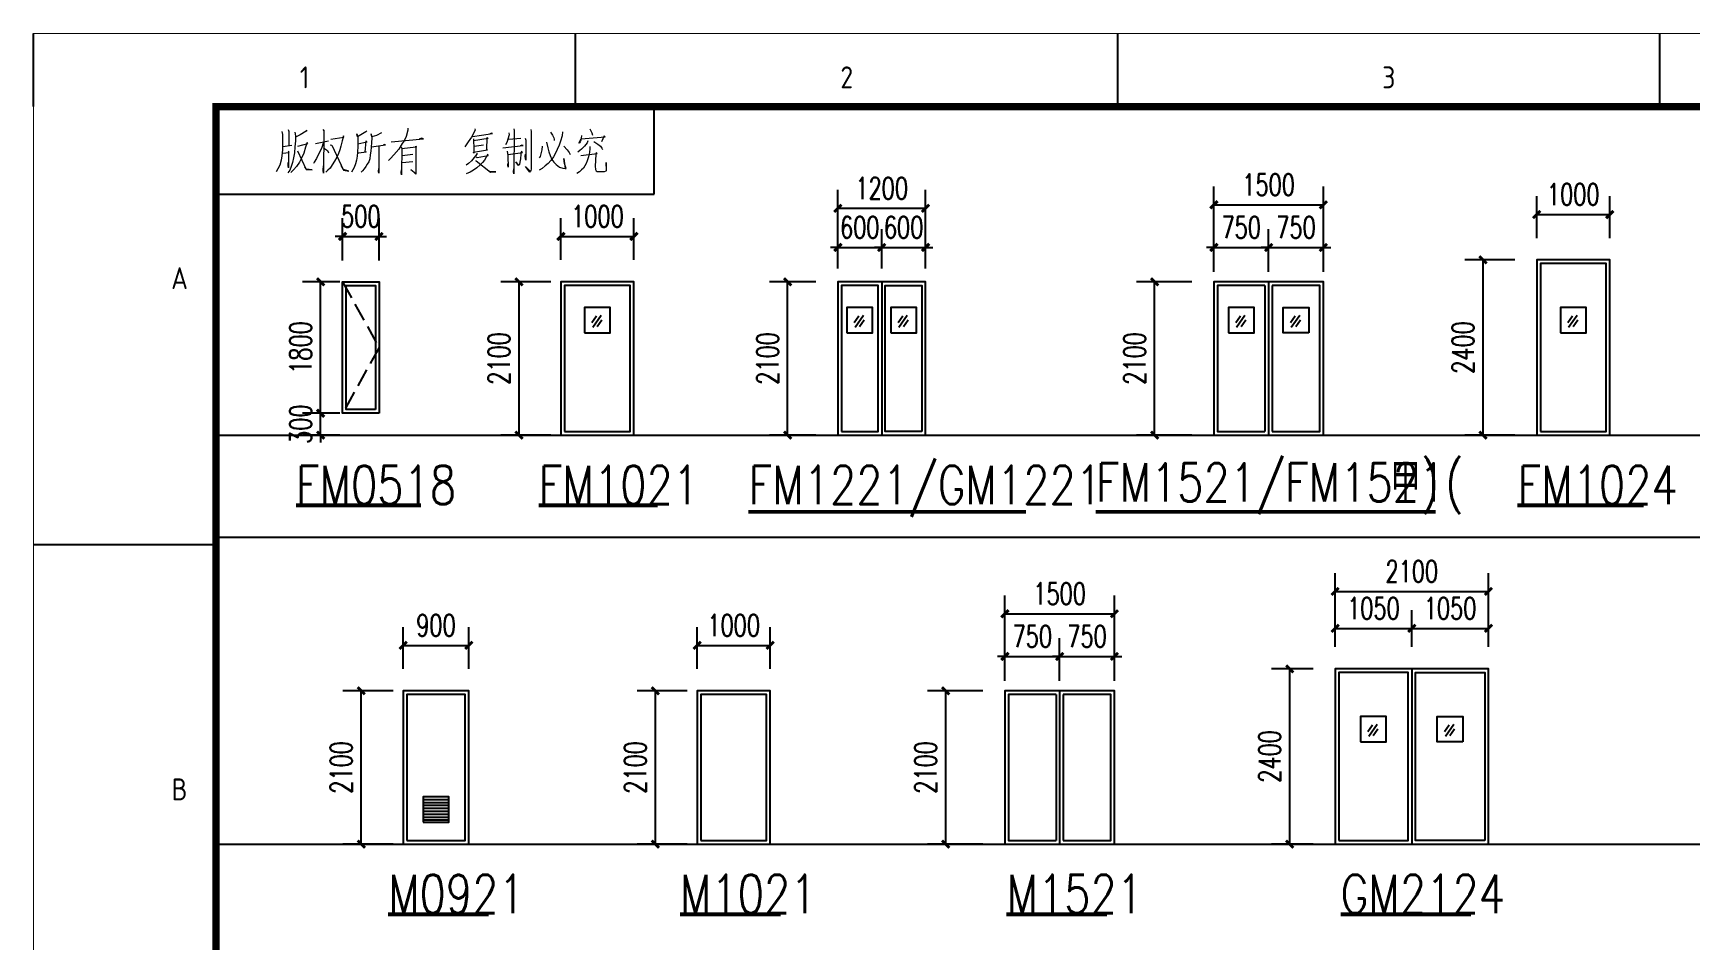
# Model space of a CAD drawing. Extents: x -93062 to 326984, y -142534 to 91021.
# Drawn here: x 64812 to 87516, y -25264 to -12834 of the extents above; entities that cross this region are included whole.
import ezdxf
from ezdxf.enums import TextEntityAlignment as Align

# ---------------------------------------------------------------- set-up
doc = ezdxf.new("R2010")
doc.units = 0
doc.header["$LTSCALE"] = 1000
doc.header["$MEASUREMENT"] = 0
doc.linetypes.add('DASH', pattern=[0.35, 0.25, -0.1])
doc.layers.get('0').update_dxf_attribs({"color": 8})
doc.layers.get('Defpoints').update_dxf_attribs({"color": 8})
for name, color, linetype in [('DIM_SYMB', 8, 'Continuous'), ('PUB_DIM', 8, 'Continuous'), ('PUB_TEXT', 8, 'Continuous'), ('WALL', 8, 'Continuous'), ('WINDOW', 8, 'Continuous')]:
    doc.layers.add(name, color=color, linetype=linetype)
doc.styles.add('_TCH_DIM_T3', font='SIMPLEX', dxfattribs={"width": 0.705882, "bigfont": 'GBCBIG'})
doc.styles.add('HZTXT', font='geditxt.shx', dxfattribs={"width": 0.8, "bigfont": 'hztxt1.shx'})
doc.styles.get("Standard").update_dxf_attribs({"font": 'gbenor.shx', "bigfont": 'gbcbig.shx'})
doc.styles.add('TK', font='GEDITXT.SHX', dxfattribs={"width": 0.85, "height": 3.5, "bigfont": 'DXT.SHX'})
doc.dimstyles.new('_TCH_ARCH&&100', dxfattribs={"dimtxt": 297.5, "dimasz": 100, "dimexe": 250, "dimexo": 300, "dimgap": 126.25, "dimtad": 1, "dimdec": 0, "dimzin": 0, "dimdsep": 46, "dimtxsty": '_TCH_DIM_T3', "dimblk": 'ARCHTICK', "dimcen": 0.09, "dimazin": 2, "dimtfac": 1, "dimtdec": 0, "dimtix": 1, "dimtmove": 2, "dimatfit": 3, "dimfxl": 1, "dimtolj": 1, "dimtzin": 0, "dimarcsym": 0})

# ---------------------------------------------------------------- blocks, each defined once
blk = doc.blocks.new('fsafsa')
at = {"layer": 'WINDOW'}
for p, q in [((700, 2050), (700, 50)), ((750, 2100), (750, 0)), ((800, 2050), (800, 50))]:
    blk.add_line(p, q, dxfattribs=at)
for points in [[(0, 0), (1500, 0), (1500, 2100), (0, 2100)], [(200, 1400), (550, 1400), (550, 1750), (200, 1750)], [(1300, 1400), (950, 1400), (950, 1750), (1300, 1750)]]:
    blk.add_lwpolyline(points, close=True, dxfattribs=at)
for points in [[(700, 2050), (50, 2050), (50, 50), (700, 50)], [(800, 50), (1450, 50), (1450, 2050), (800, 2050)]]:
    blk.add_lwpolyline(points, dxfattribs=at)
blk = doc.blocks.new('afesafs')
at = {"layer": 'WINDOW'}
for points in [[(0, 0), (500, 0), (500, 1800), (0, 1800)], [(50, 50), (450, 50), (450, 1750), (50, 1750)]]:
    blk.add_lwpolyline(points, close=True, dxfattribs=at)
at = {"layer": 'WINDOW', "color": 251, "linetype": 'DASH'}
blk.add_lwpolyline([(500, 1800), (0, 900), (500, 0)], dxfattribs=at)
blk = doc.blocks.new('safsaf')
at = {"layer": 'WINDOW'}
for points in [[(0, 0), (1000, 0), (1000, 2100), (0, 2100)], [(50, 50), (950, 50), (950, 2050), (50, 2050)], [(325, 1400), (675, 1400), (675, 1750), (325, 1750)]]:
    blk.add_lwpolyline(points, close=True, dxfattribs=at)
blk = doc.blocks.new('fsafdsa')
at = {"layer": 'WINDOW'}
blk.add_line((600, 2100), (600, 0), dxfattribs=at)
for points in [[(0, 0), (1200, 0), (1200, 2100), (0, 2100)], [(50, 50), (550, 50), (550, 2050), (50, 2050)], [(1150, 50), (650, 50), (650, 2050), (1150, 2050)], [(125, 1400), (475, 1400), (475, 1750), (125, 1750)], [(725, 1400), (1075, 1400), (1075, 1750), (725, 1750)]]:
    blk.add_lwpolyline(points, close=True, dxfattribs=at)
blk = doc.blocks.new('A$C1F600CE5')
at = {"layer": 'WINDOW', "color": 251}
for p, q in [((0, 83), (85, 205)), ((15, 0), (169, 219)), ((99, 14), (184, 136))]:
    blk.add_line(p, q, dxfattribs=at)
blk = doc.blocks.new('GEDI_WK_A2')
at = {"color": 3}
for p, q in [((0, 410), (0, 420)), ((74.25, 410), (74.25, 420)), ((148.5, 410), (148.5, 420)), ((222.75, 410), (222.75, 420)), ((85, 398), (85, 410)), ((25, 398), (85, 398)), ((25, 350), (0, 350))]:
    blk.add_line(p, q, dxfattribs=at)
for points, const_width in [([(0, 0), (594, 0), (594, 420), (0, 420)], 0.1), ([(25, 10), (584, 10), (584, 410), (25, 410)], 1)]:
    blk.add_lwpolyline(points, close=True, dxfattribs=dict(at, const_width=const_width))
for s, p in [('1', (37.12, 414)), ('2', (111.38, 414)), ('3', (185.62, 414))]:
    blk.add_text(s, height=3, dxfattribs=at).set_placement(p, align=Align.MIDDLE)
for s, p in [('A', (20, 385)), ('B', (20, 315))]:
    blk.add_text(s, height=3, dxfattribs=at).set_placement(p, align=Align.CENTER)
blk = doc.blocks.new('GEDI_Copyright_2012')
at = {"color": 7, "lineweight": 0}
for points in [[(8.99, -3.43), (9.11, -3.83), (9.11, -5.03), (9.11, -5.93), (9.03, -6.73), (8.9, -7.33), (8.73, -8.03), (8.48, -8.53), (8.22, -8.93)], [(10.81, -3.53), (10.9, -4.03), (10.9, -4.68), (10.81, -5.53), (10.73, -6.33), (10.6, -7.03), (10.47, -7.68), (10.3, -8.23), (10.09, -8.72), (9.84, -9.08)], [(9.88, -3.13), (9.96, -3.43), (9.96, -5.33)], [(12.43, -3.23), (12.34, -3.38), (11.53, -3.88), (10.98, -4.13)], [(14.64, -3.13), (14.81, -3.38), (14.76, -3.33), (14.72, -9.13), (14.68, -8.72), (14.72, -8.13)], [(15.7, -4.48), (17.52, -4.18), (17.44, -4.03), (17.27, -4.68), (17.1, -5.43), (16.93, -5.93), (16.76, -6.43), (16.55, -6.93), (16.21, -7.48), (15.91, -7.98), (15.61, -8.43), (15.32, -8.72), (15.02, -8.98)], [(20.67, -3.38), (20.5, -3.48), (19.35, -4.13), (19.27, -3.73), (19.4, -4.13), (19.4, -5.43), (19.35, -6.23), (19.31, -6.78), (19.22, -7.33), (19.1, -7.83), (18.93, -8.33), (18.72, -8.68), (18.54, -8.98)], [(22.67, -3.58), (21.99, -3.98), (21.35, -4.13), (21.26, -3.73), (21.35, -4.33), (21.31, -4.93), (21.26, -5.58), (21.22, -6.13), (21.13, -6.63), (21.05, -7.18), (20.92, -7.58), (20.71, -7.88), (20.5, -8.23), (20.28, -8.53), (20.07, -8.78), (19.86, -8.98)], [(26.28, -2.98), (26.28, -3.23), (26.02, -4.08), (25.76, -4.68), (25.51, -5.08), (25.04, -5.83), (24.36, -6.63), (23.9, -7.13), (23.6, -7.38)], [(23.98, -4.83), (28.4, -4.43), (28.14, -4.33)], [(28.14, -4.33), (27.8, -4.48)], [(35.45, -3.03), (35.49, -3.23), (34.98, -4.18), (34.52, -4.83), (34.26, -5.23), (34.05, -5.53)], [(35.11, -4.08), (36.34, -3.93), (37.87, -3.68), (37.75, -3.63), (37.49, -3.73)], [(35.24, -4.43), (35.28, -4.73), (35.32, -5.58), (35.32, -6.38), (35.28, -6.23), (37.19, -5.93), (37.07, -5.93), (37.15, -4.23), (37.28, -4.38), (35.28, -4.68)], [(40.12, -3.58), (40.16, -3.88), (39.83, -4.93), (39.66, -5.23)], [(40.12, -4.48), (41.74, -4.33)], [(40.8, -3.03), (40.84, -3.28), (40.8, -9.23), (40.72, -8.88), (40.8, -8.53)], [(42.33, -4.33), (42.42, -4.58), (42.42, -7.33), (42.33, -6.83), (42.37, -6.53)], [(43.1, -3.13), (43.18, -3.43), (43.14, -8.23), (43.14, -8.53), (43.1, -8.78), (43.05, -8.88), (42.97, -8.98), (42.37, -8.23), (43.05, -8.88)], [(47.43, -3.48), (47.39, -4.03), (47.17, -4.73), (47, -5.28), (46.71, -5.88), (46.45, -6.48), (46.2, -6.88), (45.86, -7.38), (45.47, -7.78), (45.09, -8.13), (44.67, -8.48), (44.24, -8.72)], [(45.82, -3.53), (46.07, -3.93), (46.24, -4.28), (46.32, -4.48), (46.32, -4.63)], [(50.06, -3.98), (50.02, -4.33), (49.94, -4.58), (49.85, -4.83), (49.77, -4.98), (49.68, -5.03), (50.02, -4.43), (53.29, -4.13), (53.16, -4.03), (52.78, -4.83)], [(51.21, -3.03), (51.47, -3.58), (51.55, -3.93)], [(9.11, -6.38), (10.01, -6.28), (9.92, -6.13), (9.92, -8.38), (9.88, -8.08), (9.88, -7.68)], [(9.16, -5.48), (10.39, -5.28)], [(11.2, -5.43), (12.56, -5.08), (12.47, -4.93), (12.26, -5.58), (12, -6.38), (11.75, -6.98), (11.45, -7.63), (11.03, -8.23), (10.6, -8.68), (10.26, -9.03)], [(11.15, -6.08), (12.34, -8.63), (13.15, -8.68), (12.38, -8.58), (12.17, -8.28)], [(14.72, -4.88), (14.42, -5.73), (14.08, -6.43), (13.74, -7.13), (13.45, -7.63), (13.36, -7.78)], [(13.62, -5.08), (15.4, -4.68)], [(14.72, -5.63), (15.27, -6.03), (15.4, -6.33)], [(15.61, -5.23), (15.87, -5.28), (17.44, -8.72), (18.2, -8.83), (17.44, -8.63), (17.14, -8.08)], [(19.48, -6.38), (19.56, -6.33), (20.54, -6.18), (20.41, -6.23), (20.54, -4.68), (20.63, -4.88), (19.44, -5.13)], [(21.31, -5.53), (23.22, -5.23), (23.09, -5.18), (22.88, -5.28)], [(22.28, -5.43), (22.28, -9.13), (22.24, -8.88), (22.28, -8.48)], [(25.34, -5.53), (25.43, -5.73), (25.38, -9.03), (25.38, -9.33), (25.34, -9.03), (25.38, -8.68)], [(25.43, -5.73), (27.38, -5.53), (27.38, -5.43), (27.47, -5.53), (27.38, -5.58), (27.38, -9.08), (27.34, -9.28), (26.66, -8.63), (27.34, -9.18)], [(26.96, -6.58), (25.47, -6.73)], [(35.71, -6.38), (35.71, -6.53), (34.98, -7.43), (34.56, -7.78), (34.26, -8.03)], [(35.62, -6.88), (35.75, -6.98), (37.28, -6.68), (37.23, -6.53), (36.77, -7.33), (36.47, -7.68), (36.17, -7.98), (35.71, -8.38), (35.28, -8.72), (34.81, -8.98), (34.26, -9.23)], [(36.64, -5.28), (35.36, -5.48)], [(39.27, -5.63), (42.08, -5.33), (42.03, -5.33), (41.87, -5.28), (41.65, -5.38)], [(39.87, -6.13), (39.95, -6.68), (39.95, -6.78), (40, -8.28), (39.95, -7.98), (40, -7.73)], [(40, -6.58), (41.95, -6.28), (41.82, -6.13), (41.74, -6.53), (41.69, -7.18), (41.61, -7.63), (41.57, -7.93), (41.44, -8.08), (41.06, -7.58), (41.48, -8.03)], [(44.67, -5.43), (44.63, -5.93), (44.5, -6.48), (44.37, -6.83), (44.24, -7.03)], [(45.26, -4.88), (45.43, -5.63), (45.56, -6.18), (45.77, -6.68), (45.99, -7.23), (46.24, -7.63), (46.58, -7.93), (47.05, -8.28), (47.51, -8.43), (47.81, -8.48), (47.94, -8.48), (47.73, -7.78), (47.64, -7.13), (47.81, -8.48)], [(47.64, -5.43), (48.07, -5.93), (48.36, -6.28), (48.49, -6.58)], [(51.21, -5.48), (51.21, -5.83), (51.08, -6.58), (50.95, -7.03), (50.83, -7.43), (50.7, -7.78), (50.53, -8.13), (50.32, -8.43), (50.06, -8.68), (49.77, -8.93), (49.43, -9.18)], [(50.91, -4.68), (50.83, -4.98), (50.44, -5.43), (50.06, -5.83), (49.81, -6.03), (49.55, -6.23)], [(49.98, -6.68), (52.19, -6.43), (52.06, -6.28), (52.02, -6.58), (51.93, -8.18), (51.97, -8.63), (52.06, -8.78), (52.19, -8.88), (52.4, -8.88), (52.61, -8.88), (53.21, -8.88), (53.42, -8.78), (53.46, -8.72), (53.42, -7.68), (53.42, -8.78)], [(51.76, -4.78), (52.27, -5.13), (52.65, -5.43), (52.83, -5.68), (52.91, -5.88)], [(25.47, -7.68), (26.96, -7.53)], [(35.54, -7.38), (35.62, -7.43), (37.57, -8.98), (38.3, -8.93), (37.57, -8.93), (37.32, -8.78)]]:
    blk.add_lwpolyline(points, dxfattribs=at)
blk = doc.blocks.new('A$C1C011119')
for name, p in [('GEDI_WK_A2', (0, 0)), ('GEDI_Copyright_2012', (25, 410))]:
    blk.add_blockref(name, p)
at = {"style": 'TK', "width": 0.85}
for tag, height, p in [('PROJECTNAME', 4.75, (529, 44)), ('PHASE', 4, (571, 44)), ('DRAWINGNAME', 4.75, (539, 31))]:
    blk.add_attdef(tag, text='', height=height, dxfattribs=at).set_placement(p, align=Align.MIDDLE_CENTER)
for tag, p, height in [('APPROVE', (416, 32.75), 3.5), ('DESIGN', (461, 32.75), 3.5), ('REVIEW1', (416, 25.75), 3.5), ('DRAW', (461, 25.75), 3.5), ('REVIEW2', (416, 18.75), 3.5), ('PROPORTION', (461, 18.75), 3.5), ('DRAWINGNUMBER', (511, 18.5), 4), ('CHECK', (416, 11.75), 3.5), ('DATE', (461, 11.75), 3.5), ('VERSION', (577, 11.75), 3.5)]:
    blk.add_attdef(tag, p, '', height=height, dxfattribs=at)
blk = doc.blocks.new('safsafasffasfsd')
at = {"xscale": 100, "yscale": 100, "zscale": 100}
blk.add_blockref('A$C1C011119', (-59400, 0), dxfattribs=at)
blk = doc.blocks.new('_ArchTick')
at = {"color": 0, "linetype": 'ByBlock', "const_width": 0.4}
blk.add_lwpolyline([(-0.5, -0.5), (0.5, 0.5)], dxfattribs=at)
blk = doc.blocks.new('*D264')
at = {"layer": 'Defpoints', "color": 0, "transparency": 16777216}
for p in [(79621.5, -20785), (78121.5, -21419), (79621.5, -21419)]:
    blk.add_point(p, dxfattribs=at)
at = {"layer": 'PUB_DIM', "color": 0, "lineweight": -2, "transparency": 16777216}
for p, q in [((78121.5, -21119), (78121.5, -20535)), ((79621.5, -21119), (79621.5, -20535)), ((78121.5, -20785), (79621.5, -20785))]:
    blk.add_line(p, q, dxfattribs=at)
at = {"layer": 'PUB_DIM', "color": 0, "lineweight": -2, "transparency": 16777216, "xscale": 100, "yscale": 100, "zscale": 100, "rotation": 180}
blk.add_blockref('_ArchTick', (78121.5, -20785), dxfattribs=at)
at = {"layer": 'PUB_DIM', "color": 0, "lineweight": -2, "transparency": 16777216, "xscale": 100, "yscale": 100, "zscale": 100}
blk.add_blockref('_ArchTick', (79621.5, -20785), dxfattribs=at)
at = {"layer": 'PUB_DIM', "color": 0, "transparency": 16777216, "insert": (78871.5, -20510), "char_height": 297.5, "attachment_point": 5, "style": '_TCH_DIM_T3'}
blk.add_mtext('\\A1;1500', dxfattribs=at)
blk = doc.blocks.new('*D265')
at = {"layer": 'Defpoints', "color": 0, "transparency": 16777216}
for p in [(78871.5, -21369), (78121.5, -22003), (78871.5, -22003)]:
    blk.add_point(p, dxfattribs=at)
at = {"layer": 'PUB_DIM', "color": 0, "lineweight": -2, "transparency": 16777216}
for p, q in [((78121.5, -21703), (78121.5, -21119)), ((78871.5, -21703), (78871.5, -21119)), ((78121.5, -21369), (78021.5, -21369)), ((78121.5, -21369), (78871.5, -21369)), ((78871.5, -21369), (78971.5, -21369))]:
    blk.add_line(p, q, dxfattribs=at)
at = {"layer": 'PUB_DIM', "color": 0, "lineweight": -2, "transparency": 16777216, "xscale": 100, "yscale": 100, "zscale": 100}
blk.add_blockref('_ArchTick', (78121.5, -21369), dxfattribs=at)
at = {"layer": 'PUB_DIM', "color": 0, "lineweight": -2, "transparency": 16777216, "xscale": 100, "yscale": 100, "zscale": 100, "rotation": 180}
blk.add_blockref('_ArchTick', (78871.5, -21369), dxfattribs=at)
at = {"layer": 'PUB_DIM', "color": 0, "transparency": 16777216, "insert": (78496.5, -21094), "char_height": 297.5, "attachment_point": 5, "style": '_TCH_DIM_T3'}
blk.add_mtext('\\A1;750', dxfattribs=at)
blk = doc.blocks.new('*D266')
at = {"layer": 'Defpoints', "color": 0, "transparency": 16777216}
for p in [(79621.5, -21369), (78871.5, -22003), (79621.5, -22003)]:
    blk.add_point(p, dxfattribs=at)
at = {"layer": 'PUB_DIM', "color": 0, "lineweight": -2, "transparency": 16777216}
for p, q in [((78871.5, -21703), (78871.5, -21119)), ((79621.5, -21703), (79621.5, -21119)), ((78871.5, -21369), (78771.5, -21369)), ((78871.5, -21369), (79621.5, -21369)), ((79621.5, -21369), (79721.5, -21369))]:
    blk.add_line(p, q, dxfattribs=at)
at = {"layer": 'PUB_DIM', "color": 0, "lineweight": -2, "transparency": 16777216, "xscale": 100, "yscale": 100, "zscale": 100}
blk.add_blockref('_ArchTick', (78871.5, -21369), dxfattribs=at)
at = {"layer": 'PUB_DIM', "color": 0, "lineweight": -2, "transparency": 16777216, "xscale": 100, "yscale": 100, "zscale": 100, "rotation": 180}
blk.add_blockref('_ArchTick', (79621.5, -21369), dxfattribs=at)
at = {"layer": 'PUB_DIM', "color": 0, "transparency": 16777216, "insert": (79246.5, -21094), "char_height": 297.5, "attachment_point": 5, "style": '_TCH_DIM_T3'}
blk.add_mtext('\\A1;750', dxfattribs=at)
blk = doc.blocks.new('*D267')
at = {"layer": 'Defpoints', "color": 0, "transparency": 16777216}
for p in [(77310.5, -21839.5), (78121.5, -21839.5), (78121.5, -23939.5)]:
    blk.add_point(p, dxfattribs=at)
at = {"layer": 'PUB_DIM', "color": 0, "lineweight": -2, "transparency": 16777216}
for p, q in [((77821.5, -21839.5), (77060.5, -21839.5)), ((77310.5, -23939.5), (77310.5, -21839.5)), ((77821.5, -23939.5), (77060.5, -23939.5))]:
    blk.add_line(p, q, dxfattribs=at)
at = {"layer": 'PUB_DIM', "color": 0, "lineweight": -2, "transparency": 16777216, "xscale": 100, "yscale": 100, "zscale": 100}
for p, rotation in [((77310.5, -21839.5), 90), ((77310.5, -23939.5), 270)]:
    blk.add_blockref('_ArchTick', p, dxfattribs=dict(at, rotation=rotation))
at = {"layer": 'PUB_DIM', "color": 0, "transparency": 16777216, "insert": (77035.5, -22889.5), "char_height": 297.5, "attachment_point": 5, "rotation": 90, "style": '_TCH_DIM_T3'}
blk.add_mtext('\\A1;2100', dxfattribs=at)
blk = doc.blocks.new('*D268')
at = {"layer": 'Defpoints', "color": 0, "transparency": 16777216}
for p in [(74907, -21217.5), (73907, -21839.5), (74907, -21839.5)]:
    blk.add_point(p, dxfattribs=at)
at = {"layer": 'PUB_DIM', "color": 0, "lineweight": -2, "transparency": 16777216}
for p, q in [((73907, -21539.5), (73907, -20967.5)), ((74907, -21539.5), (74907, -20967.5)), ((73907, -21217.5), (74907, -21217.5))]:
    blk.add_line(p, q, dxfattribs=at)
at = {"layer": 'PUB_DIM', "color": 0, "lineweight": -2, "transparency": 16777216, "xscale": 100, "yscale": 100, "zscale": 100, "rotation": 180}
blk.add_blockref('_ArchTick', (73907, -21217.5), dxfattribs=at)
at = {"layer": 'PUB_DIM', "color": 0, "lineweight": -2, "transparency": 16777216, "xscale": 100, "yscale": 100, "zscale": 100}
blk.add_blockref('_ArchTick', (74907, -21217.5), dxfattribs=at)
at = {"layer": 'PUB_DIM', "color": 0, "transparency": 16777216, "insert": (74407, -20942.5), "char_height": 297.5, "attachment_point": 5, "style": '_TCH_DIM_T3'}
blk.add_mtext('\\A1;1000', dxfattribs=at)
blk = doc.blocks.new('*D269')
at = {"layer": 'Defpoints', "color": 0, "transparency": 16777216}
for p in [(73334, -21839.5), (74070, -21839.5), (74070, -23939.5)]:
    blk.add_point(p, dxfattribs=at)
at = {"layer": 'PUB_DIM', "color": 0, "lineweight": -2, "transparency": 16777216}
for p, q in [((73770, -21839.5), (73084, -21839.5)), ((73334, -23939.5), (73334, -21839.5)), ((73770, -23939.5), (73084, -23939.5))]:
    blk.add_line(p, q, dxfattribs=at)
at = {"layer": 'PUB_DIM', "color": 0, "lineweight": -2, "transparency": 16777216, "xscale": 100, "yscale": 100, "zscale": 100}
for p, rotation in [((73334, -21839.5), 90), ((73334, -23939.5), 270)]:
    blk.add_blockref('_ArchTick', p, dxfattribs=dict(at, rotation=rotation))
at = {"layer": 'PUB_DIM', "color": 0, "transparency": 16777216, "insert": (73059, -22889.5), "char_height": 297.5, "attachment_point": 5, "rotation": 90, "style": '_TCH_DIM_T3'}
blk.add_mtext('\\A1;2100', dxfattribs=at)
blk = doc.blocks.new('*D285')
at = {"layer": 'Defpoints', "color": 0, "transparency": 16777216}
for p in [(84744, -20479.5), (82644, -21034.5), (84744, -21034.5)]:
    blk.add_point(p, dxfattribs=at)
at = {"layer": 'PUB_DIM', "color": 0, "lineweight": -2, "transparency": 16777216}
for p, q in [((82644, -20734.5), (82644, -20229.5)), ((84744, -20734.5), (84744, -20229.5)), ((82644, -20479.5), (84744, -20479.5))]:
    blk.add_line(p, q, dxfattribs=at)
at = {"layer": 'PUB_DIM', "color": 0, "lineweight": -2, "transparency": 16777216, "xscale": 100, "yscale": 100, "zscale": 100, "rotation": 180}
blk.add_blockref('_ArchTick', (82644, -20479.5), dxfattribs=at)
at = {"layer": 'PUB_DIM', "color": 0, "lineweight": -2, "transparency": 16777216, "xscale": 100, "yscale": 100, "zscale": 100}
blk.add_blockref('_ArchTick', (84744, -20479.5), dxfattribs=at)
at = {"layer": 'PUB_DIM', "color": 0, "transparency": 16777216, "insert": (83694, -20204.5), "char_height": 297.5, "attachment_point": 5, "style": '_TCH_DIM_T3'}
blk.add_mtext('\\A1;2100', dxfattribs=at)
blk = doc.blocks.new('*D286')
at = {"layer": 'Defpoints', "color": 0, "transparency": 16777216}
for p in [(83694, -20984.5), (82644, -21539.5), (83694, -21539.5)]:
    blk.add_point(p, dxfattribs=at)
at = {"layer": 'PUB_DIM', "color": 0, "lineweight": -2, "transparency": 16777216}
for p, q in [((82644, -21239.5), (82644, -20734.5)), ((83694, -21239.5), (83694, -20734.5)), ((82644, -20984.5), (83694, -20984.5))]:
    blk.add_line(p, q, dxfattribs=at)
at = {"layer": 'PUB_DIM', "color": 0, "lineweight": -2, "transparency": 16777216, "xscale": 100, "yscale": 100, "zscale": 100, "rotation": 180}
blk.add_blockref('_ArchTick', (82644, -20984.5), dxfattribs=at)
at = {"layer": 'PUB_DIM', "color": 0, "lineweight": -2, "transparency": 16777216, "xscale": 100, "yscale": 100, "zscale": 100}
blk.add_blockref('_ArchTick', (83694, -20984.5), dxfattribs=at)
at = {"layer": 'PUB_DIM', "color": 0, "transparency": 16777216, "insert": (83169, -20709.5), "char_height": 297.5, "attachment_point": 5, "style": '_TCH_DIM_T3'}
blk.add_mtext('\\A1;1050', dxfattribs=at)
blk = doc.blocks.new('*D287')
at = {"layer": 'Defpoints', "color": 0, "transparency": 16777216}
for p in [(84744, -20984.5), (83694, -21539.5), (84744, -21539.5)]:
    blk.add_point(p, dxfattribs=at)
at = {"layer": 'PUB_DIM', "color": 0, "lineweight": -2, "transparency": 16777216}
for p, q in [((83694, -21239.5), (83694, -20734.5)), ((84744, -21239.5), (84744, -20734.5)), ((83694, -20984.5), (84744, -20984.5))]:
    blk.add_line(p, q, dxfattribs=at)
at = {"layer": 'PUB_DIM', "color": 0, "lineweight": -2, "transparency": 16777216, "xscale": 100, "yscale": 100, "zscale": 100, "rotation": 180}
blk.add_blockref('_ArchTick', (83694, -20984.5), dxfattribs=at)
at = {"layer": 'PUB_DIM', "color": 0, "lineweight": -2, "transparency": 16777216, "xscale": 100, "yscale": 100, "zscale": 100}
blk.add_blockref('_ArchTick', (84744, -20984.5), dxfattribs=at)
at = {"layer": 'PUB_DIM', "color": 0, "transparency": 16777216, "insert": (84219, -20709.5), "char_height": 297.5, "attachment_point": 5, "style": '_TCH_DIM_T3'}
blk.add_mtext('\\A1;1050', dxfattribs=at)
blk = doc.blocks.new('*D288')
at = {"layer": 'Defpoints', "color": 0, "transparency": 16777216}
for p in [(82023, -21540), (82644, -21540), (82644, -23940)]:
    blk.add_point(p, dxfattribs=at)
at = {"layer": 'PUB_DIM', "color": 0, "lineweight": -2, "transparency": 16777216}
for p, q in [((82344, -21540), (81773, -21540)), ((82023, -23940), (82023, -21540)), ((82344, -23940), (81773, -23940))]:
    blk.add_line(p, q, dxfattribs=at)
at = {"layer": 'PUB_DIM', "color": 0, "lineweight": -2, "transparency": 16777216, "xscale": 100, "yscale": 100, "zscale": 100}
for p, rotation in [((82023, -21540), 90), ((82023, -23940), 270)]:
    blk.add_blockref('_ArchTick', p, dxfattribs=dict(at, rotation=rotation))
at = {"layer": 'PUB_DIM', "color": 0, "transparency": 16777216, "insert": (81748, -22739), "char_height": 297.5, "attachment_point": 5, "rotation": 90, "style": '_TCH_DIM_T3'}
blk.add_mtext('\\A1;2400', dxfattribs=at)
blk = doc.blocks.new('*D289')
at = {"layer": 'Defpoints', "color": 0, "transparency": 16777216}
for p in [(70779, -21217.5), (69879, -21839.5), (70779, -21839.5)]:
    blk.add_point(p, dxfattribs=at)
at = {"layer": 'PUB_DIM', "color": 0, "lineweight": -2, "transparency": 16777216}
for p, q in [((69879, -21539.5), (69879, -20967.5)), ((70779, -21539.5), (70779, -20967.5)), ((69879, -21217.5), (70779, -21217.5))]:
    blk.add_line(p, q, dxfattribs=at)
at = {"layer": 'PUB_DIM', "color": 0, "lineweight": -2, "transparency": 16777216, "xscale": 100, "yscale": 100, "zscale": 100, "rotation": 180}
blk.add_blockref('_ArchTick', (69879, -21217.5), dxfattribs=at)
at = {"layer": 'PUB_DIM', "color": 0, "lineweight": -2, "transparency": 16777216, "xscale": 100, "yscale": 100, "zscale": 100}
blk.add_blockref('_ArchTick', (70779, -21217.5), dxfattribs=at)
at = {"layer": 'PUB_DIM', "color": 0, "transparency": 16777216, "insert": (70329, -20942.5), "char_height": 297.5, "attachment_point": 5, "style": '_TCH_DIM_T3'}
blk.add_mtext('\\A1;900', dxfattribs=at)
blk = doc.blocks.new('*D290')
at = {"layer": 'Defpoints', "color": 0, "transparency": 16777216}
for p in [(69306, -21839.5), (70042, -21839.5), (70042, -23939.5)]:
    blk.add_point(p, dxfattribs=at)
at = {"layer": 'PUB_DIM', "color": 0, "lineweight": -2, "transparency": 16777216}
for p, q in [((69742, -21839.5), (69056, -21839.5)), ((69306, -23939.5), (69306, -21839.5)), ((69742, -23939.5), (69056, -23939.5))]:
    blk.add_line(p, q, dxfattribs=at)
at = {"layer": 'PUB_DIM', "color": 0, "lineweight": -2, "transparency": 16777216, "xscale": 100, "yscale": 100, "zscale": 100}
for p, rotation in [((69306, -21839.5), 90), ((69306, -23939.5), 270)]:
    blk.add_blockref('_ArchTick', p, dxfattribs=dict(at, rotation=rotation))
at = {"layer": 'PUB_DIM', "color": 0, "transparency": 16777216, "insert": (69031, -22889.5), "char_height": 297.5, "attachment_point": 5, "rotation": 90, "style": '_TCH_DIM_T3'}
blk.add_mtext('\\A1;2100', dxfattribs=at)
blk = doc.blocks.new('*D291')
at = {"layer": 'Defpoints', "color": 0, "transparency": 16777216}
for p in [(77034, -15232), (75834, -15819), (77034, -15819)]:
    blk.add_point(p, dxfattribs=at)
at = {"layer": 'PUB_DIM', "color": 0, "lineweight": -2, "transparency": 16777216}
for p, q in [((75834, -15519), (75834, -14982)), ((77034, -15519), (77034, -14982)), ((75834, -15232), (77034, -15232))]:
    blk.add_line(p, q, dxfattribs=at)
at = {"layer": 'PUB_DIM', "color": 0, "lineweight": -2, "transparency": 16777216, "xscale": 100, "yscale": 100, "zscale": 100, "rotation": 180}
blk.add_blockref('_ArchTick', (75834, -15232), dxfattribs=at)
at = {"layer": 'PUB_DIM', "color": 0, "lineweight": -2, "transparency": 16777216, "xscale": 100, "yscale": 100, "zscale": 100}
blk.add_blockref('_ArchTick', (77034, -15232), dxfattribs=at)
at = {"layer": 'PUB_DIM', "color": 0, "transparency": 16777216, "insert": (76434, -14958), "char_height": 297.5, "attachment_point": 5, "style": '_TCH_DIM_T3'}
blk.add_mtext('\\A1;1200', dxfattribs=at)
blk = doc.blocks.new('*D292')
at = {"layer": 'Defpoints', "color": 0, "transparency": 16777216}
for p in [(76434, -15769), (75834, -16356), (76434, -16356)]:
    blk.add_point(p, dxfattribs=at)
at = {"layer": 'PUB_DIM', "color": 0, "lineweight": -2, "transparency": 16777216}
for p, q in [((75834, -16056), (75834, -15519)), ((76434, -16056), (76434, -15519)), ((75834, -15769), (75734, -15769)), ((75834, -15769), (76434, -15769)), ((76434, -15769), (76534, -15769))]:
    blk.add_line(p, q, dxfattribs=at)
at = {"layer": 'PUB_DIM', "color": 0, "lineweight": -2, "transparency": 16777216, "xscale": 100, "yscale": 100, "zscale": 100}
blk.add_blockref('_ArchTick', (75834, -15769), dxfattribs=at)
at = {"layer": 'PUB_DIM', "color": 0, "lineweight": -2, "transparency": 16777216, "xscale": 100, "yscale": 100, "zscale": 100, "rotation": 180}
blk.add_blockref('_ArchTick', (76434, -15769), dxfattribs=at)
at = {"layer": 'PUB_DIM', "color": 0, "transparency": 16777216, "insert": (76134, -15494), "char_height": 297.5, "attachment_point": 5, "style": '_TCH_DIM_T3'}
blk.add_mtext('\\A1;600', dxfattribs=at)
blk = doc.blocks.new('*D293')
at = {"layer": 'Defpoints', "color": 0, "transparency": 16777216}
for p in [(77034, -15769), (76434, -16356), (77034, -16356)]:
    blk.add_point(p, dxfattribs=at)
at = {"layer": 'PUB_DIM', "color": 0, "lineweight": -2, "transparency": 16777216}
for p, q in [((76434, -16056), (76434, -15519)), ((77034, -16056), (77034, -15519)), ((76434, -15769), (76334, -15769)), ((76434, -15769), (77034, -15769)), ((77034, -15769), (77134, -15769))]:
    blk.add_line(p, q, dxfattribs=at)
at = {"layer": 'PUB_DIM', "color": 0, "lineweight": -2, "transparency": 16777216, "xscale": 100, "yscale": 100, "zscale": 100}
blk.add_blockref('_ArchTick', (76434, -15769), dxfattribs=at)
at = {"layer": 'PUB_DIM', "color": 0, "lineweight": -2, "transparency": 16777216, "xscale": 100, "yscale": 100, "zscale": 100, "rotation": 180}
blk.add_blockref('_ArchTick', (77034, -15769), dxfattribs=at)
at = {"layer": 'PUB_DIM', "color": 0, "transparency": 16777216, "insert": (76734, -15494), "char_height": 297.5, "attachment_point": 5, "style": '_TCH_DIM_T3'}
blk.add_mtext('\\A1;600', dxfattribs=at)
blk = doc.blocks.new('*D294')
at = {"layer": 'Defpoints', "color": 0, "transparency": 16777216}
for p in [(75146, -16240), (75834, -16240), (75834, -18340)]:
    blk.add_point(p, dxfattribs=at)
at = {"layer": 'PUB_DIM', "color": 0, "lineweight": -2, "transparency": 16777216}
for p, q in [((75534, -16240), (74896, -16240)), ((75146, -18340), (75146, -16240)), ((75534, -18340), (74896, -18340))]:
    blk.add_line(p, q, dxfattribs=at)
at = {"layer": 'PUB_DIM', "color": 0, "lineweight": -2, "transparency": 16777216, "xscale": 100, "yscale": 100, "zscale": 100}
for p, rotation in [((75146, -16240), 90), ((75146, -18340), 270)]:
    blk.add_blockref('_ArchTick', p, dxfattribs=dict(at, rotation=rotation))
at = {"layer": 'PUB_DIM', "color": 0, "transparency": 16777216, "insert": (74871, -17289), "char_height": 297.5, "attachment_point": 5, "rotation": 90, "style": '_TCH_DIM_T3'}
blk.add_mtext('\\A1;2100', dxfattribs=at)
blk = doc.blocks.new('*D295')
at = {"layer": 'Defpoints', "color": 0, "transparency": 16777216}
for p in [(69550, -15618), (69050, -16246), (69550, -16246)]:
    blk.add_point(p, dxfattribs=at)
at = {"layer": 'PUB_DIM', "color": 0, "lineweight": -2, "transparency": 16777216}
for p, q in [((69050, -15946), (69050, -15368)), ((69550, -15946), (69550, -15368)), ((69050, -15618), (68950, -15618)), ((69050, -15618), (69550, -15618)), ((69550, -15618), (69650, -15618))]:
    blk.add_line(p, q, dxfattribs=at)
at = {"layer": 'PUB_DIM', "color": 0, "lineweight": -2, "transparency": 16777216, "xscale": 100, "yscale": 100, "zscale": 100}
blk.add_blockref('_ArchTick', (69050, -15618), dxfattribs=at)
at = {"layer": 'PUB_DIM', "color": 0, "lineweight": -2, "transparency": 16777216, "xscale": 100, "yscale": 100, "zscale": 100, "rotation": 180}
blk.add_blockref('_ArchTick', (69550, -15618), dxfattribs=at)
at = {"layer": 'PUB_DIM', "color": 0, "transparency": 16777216, "insert": (69300, -15342), "char_height": 297.5, "attachment_point": 5, "style": '_TCH_DIM_T3'}
blk.add_mtext('\\A1;500', dxfattribs=at)
blk = doc.blocks.new('*D296')
at = {"layer": 'Defpoints', "color": 0, "transparency": 16777216}
for p in [(68750, -16240), (69311, -16240), (69311, -18040)]:
    blk.add_point(p, dxfattribs=at)
at = {"layer": 'PUB_DIM', "color": 0, "lineweight": -2, "transparency": 16777216}
for p, q in [((69011, -16240), (68500, -16240)), ((68750, -18040), (68750, -16240)), ((69011, -18040), (68500, -18040))]:
    blk.add_line(p, q, dxfattribs=at)
at = {"layer": 'PUB_DIM', "color": 0, "lineweight": -2, "transparency": 16777216, "xscale": 100, "yscale": 100, "zscale": 100}
for p, rotation in [((68750, -16240), 90), ((68750, -18040), 270)]:
    blk.add_blockref('_ArchTick', p, dxfattribs=dict(at, rotation=rotation))
at = {"layer": 'PUB_DIM', "color": 0, "transparency": 16777216, "insert": (68475, -17139), "char_height": 297.5, "attachment_point": 5, "rotation": 90, "style": '_TCH_DIM_T3'}
blk.add_mtext('\\A1;1800', dxfattribs=at)
blk = doc.blocks.new('*D297')
at = {"layer": 'Defpoints', "color": 0, "transparency": 16777216}
for p in [(68750, -18040), (69311, -18040), (69311, -18340)]:
    blk.add_point(p, dxfattribs=at)
at = {"layer": 'PUB_DIM', "color": 0, "lineweight": -2, "transparency": 16777216}
for p, q in [((69011, -18040), (68500, -18040)), ((68750, -18040), (68750, -17940)), ((68750, -18340), (68750, -18040)), ((69011, -18340), (68500, -18340)), ((68750, -18340), (68750, -18440))]:
    blk.add_line(p, q, dxfattribs=at)
at = {"layer": 'PUB_DIM', "color": 0, "lineweight": -2, "transparency": 16777216, "xscale": 100, "yscale": 100, "zscale": 100}
for p, rotation in [((68750, -18040), 270), ((68750, -18340), 90)]:
    blk.add_blockref('_ArchTick', p, dxfattribs=dict(at, rotation=rotation))
at = {"layer": 'PUB_DIM', "color": 0, "transparency": 16777216, "insert": (68475, -18189), "char_height": 297.5, "attachment_point": 5, "rotation": 90, "style": '_TCH_DIM_T3'}
blk.add_mtext('\\A1;300', dxfattribs=at)
blk = doc.blocks.new('*D298')
at = {"layer": 'Defpoints', "color": 0, "transparency": 16777216}
for p in [(82483.5, -15185), (80983.5, -15819), (82483.5, -15819)]:
    blk.add_point(p, dxfattribs=at)
at = {"layer": 'PUB_DIM', "color": 0, "lineweight": -2, "transparency": 16777216}
for p, q in [((80983.5, -15519), (80983.5, -14935)), ((82483.5, -15519), (82483.5, -14935)), ((80983.5, -15185), (82483.5, -15185))]:
    blk.add_line(p, q, dxfattribs=at)
at = {"layer": 'PUB_DIM', "color": 0, "lineweight": -2, "transparency": 16777216, "xscale": 100, "yscale": 100, "zscale": 100, "rotation": 180}
blk.add_blockref('_ArchTick', (80983.5, -15185), dxfattribs=at)
at = {"layer": 'PUB_DIM', "color": 0, "lineweight": -2, "transparency": 16777216, "xscale": 100, "yscale": 100, "zscale": 100}
blk.add_blockref('_ArchTick', (82483.5, -15185), dxfattribs=at)
at = {"layer": 'PUB_DIM', "color": 0, "transparency": 16777216, "insert": (81733.5, -14910), "char_height": 297.5, "attachment_point": 5, "style": '_TCH_DIM_T3'}
blk.add_mtext('\\A1;1500', dxfattribs=at)
blk = doc.blocks.new('*D299')
at = {"layer": 'Defpoints', "color": 0, "transparency": 16777216}
for p in [(81733.5, -15769), (80983.5, -16403), (81733.5, -16403)]:
    blk.add_point(p, dxfattribs=at)
at = {"layer": 'PUB_DIM', "color": 0, "lineweight": -2, "transparency": 16777216}
for p, q in [((80983.5, -16103), (80983.5, -15519)), ((81733.5, -16103), (81733.5, -15519)), ((80983.5, -15769), (80883.5, -15769)), ((80983.5, -15769), (81733.5, -15769)), ((81733.5, -15769), (81833.5, -15769))]:
    blk.add_line(p, q, dxfattribs=at)
at = {"layer": 'PUB_DIM', "color": 0, "lineweight": -2, "transparency": 16777216, "xscale": 100, "yscale": 100, "zscale": 100}
blk.add_blockref('_ArchTick', (80983.5, -15769), dxfattribs=at)
at = {"layer": 'PUB_DIM', "color": 0, "lineweight": -2, "transparency": 16777216, "xscale": 100, "yscale": 100, "zscale": 100, "rotation": 180}
blk.add_blockref('_ArchTick', (81733.5, -15769), dxfattribs=at)
at = {"layer": 'PUB_DIM', "color": 0, "transparency": 16777216, "insert": (81358.5, -15494), "char_height": 297.5, "attachment_point": 5, "style": '_TCH_DIM_T3'}
blk.add_mtext('\\A1;750', dxfattribs=at)
blk = doc.blocks.new('*D300')
at = {"layer": 'Defpoints', "color": 0, "transparency": 16777216}
for p in [(82483.5, -15769), (81733.5, -16403), (82483.5, -16403)]:
    blk.add_point(p, dxfattribs=at)
at = {"layer": 'PUB_DIM', "color": 0, "lineweight": -2, "transparency": 16777216}
for p, q in [((81733.5, -16103), (81733.5, -15519)), ((82483.5, -16103), (82483.5, -15519)), ((81733.5, -15769), (81633.5, -15769)), ((81733.5, -15769), (82483.5, -15769)), ((82483.5, -15769), (82583.5, -15769))]:
    blk.add_line(p, q, dxfattribs=at)
at = {"layer": 'PUB_DIM', "color": 0, "lineweight": -2, "transparency": 16777216, "xscale": 100, "yscale": 100, "zscale": 100}
blk.add_blockref('_ArchTick', (81733.5, -15769), dxfattribs=at)
at = {"layer": 'PUB_DIM', "color": 0, "lineweight": -2, "transparency": 16777216, "xscale": 100, "yscale": 100, "zscale": 100, "rotation": 180}
blk.add_blockref('_ArchTick', (82483.5, -15769), dxfattribs=at)
at = {"layer": 'PUB_DIM', "color": 0, "transparency": 16777216, "insert": (82108.5, -15494), "char_height": 297.5, "attachment_point": 5, "style": '_TCH_DIM_T3'}
blk.add_mtext('\\A1;750', dxfattribs=at)
blk = doc.blocks.new('*D301')
at = {"layer": 'Defpoints', "color": 0, "transparency": 16777216}
for p in [(80172.5, -16239.5), (80983.5, -16239.5), (80983.5, -18339.5)]:
    blk.add_point(p, dxfattribs=at)
at = {"layer": 'PUB_DIM', "color": 0, "lineweight": -2, "transparency": 16777216}
for p, q in [((80683.5, -16239.5), (79922.5, -16239.5)), ((80172.5, -18339.5), (80172.5, -16239.5)), ((80683.5, -18339.5), (79922.5, -18339.5))]:
    blk.add_line(p, q, dxfattribs=at)
at = {"layer": 'PUB_DIM', "color": 0, "lineweight": -2, "transparency": 16777216, "xscale": 100, "yscale": 100, "zscale": 100}
for p, rotation in [((80172.5, -16239.5), 90), ((80172.5, -18339.5), 270)]:
    blk.add_blockref('_ArchTick', p, dxfattribs=dict(at, rotation=rotation))
at = {"layer": 'PUB_DIM', "color": 0, "transparency": 16777216, "insert": (79897.5, -17289.5), "char_height": 297.5, "attachment_point": 5, "rotation": 90, "style": '_TCH_DIM_T3'}
blk.add_mtext('\\A1;2100', dxfattribs=at)
blk = doc.blocks.new('*D302')
at = {"layer": 'Defpoints', "color": 0, "transparency": 16777216}
for p in [(86406, -15317.5), (85406, -15939.5), (86406, -15939.5)]:
    blk.add_point(p, dxfattribs=at)
at = {"layer": 'PUB_DIM', "color": 0, "lineweight": -2, "transparency": 16777216}
for p, q in [((85406, -15639.5), (85406, -15067.5)), ((86406, -15639.5), (86406, -15067.5)), ((85406, -15317.5), (86406, -15317.5))]:
    blk.add_line(p, q, dxfattribs=at)
at = {"layer": 'PUB_DIM', "color": 0, "lineweight": -2, "transparency": 16777216, "xscale": 100, "yscale": 100, "zscale": 100, "rotation": 180}
blk.add_blockref('_ArchTick', (85406, -15317.5), dxfattribs=at)
at = {"layer": 'PUB_DIM', "color": 0, "lineweight": -2, "transparency": 16777216, "xscale": 100, "yscale": 100, "zscale": 100}
blk.add_blockref('_ArchTick', (86406, -15317.5), dxfattribs=at)
at = {"layer": 'PUB_DIM', "color": 0, "transparency": 16777216, "insert": (85906, -15042.5), "char_height": 297.5, "attachment_point": 5, "style": '_TCH_DIM_T3'}
blk.add_mtext('\\A1;1000', dxfattribs=at)
blk = doc.blocks.new('*D303')
at = {"layer": 'Defpoints', "color": 0, "transparency": 16777216}
for p in [(84670, -15939.5), (85406, -15939.5), (85406, -18339.5)]:
    blk.add_point(p, dxfattribs=at)
at = {"layer": 'PUB_DIM', "color": 0, "lineweight": -2, "transparency": 16777216}
for p, q in [((85106, -15939.5), (84420, -15939.5)), ((84670, -18339.5), (84670, -15939.5)), ((85106, -18339.5), (84420, -18339.5))]:
    blk.add_line(p, q, dxfattribs=at)
at = {"layer": 'PUB_DIM', "color": 0, "lineweight": -2, "transparency": 16777216, "xscale": 100, "yscale": 100, "zscale": 100}
for p, rotation in [((84670, -15939.5), 90), ((84670, -18339.5), 270)]:
    blk.add_blockref('_ArchTick', p, dxfattribs=dict(at, rotation=rotation))
at = {"layer": 'PUB_DIM', "color": 0, "transparency": 16777216, "insert": (84395, -17139.5), "char_height": 297.5, "attachment_point": 5, "rotation": 90, "style": '_TCH_DIM_T3'}
blk.add_mtext('\\A1;2400', dxfattribs=at)
blk = doc.blocks.new('*D304')
at = {"layer": 'Defpoints', "color": 0, "transparency": 16777216}
for p in [(73040.5, -15617.5), (72040.5, -16239.5), (73040.5, -16239.5)]:
    blk.add_point(p, dxfattribs=at)
at = {"layer": 'PUB_DIM', "color": 0, "lineweight": -2, "transparency": 16777216}
for p, q in [((72040.5, -15939.5), (72040.5, -15367.5)), ((73040.5, -15939.5), (73040.5, -15367.5)), ((72040.5, -15617.5), (73040.5, -15617.5))]:
    blk.add_line(p, q, dxfattribs=at)
at = {"layer": 'PUB_DIM', "color": 0, "lineweight": -2, "transparency": 16777216, "xscale": 100, "yscale": 100, "zscale": 100, "rotation": 180}
blk.add_blockref('_ArchTick', (72040.5, -15617.5), dxfattribs=at)
at = {"layer": 'PUB_DIM', "color": 0, "lineweight": -2, "transparency": 16777216, "xscale": 100, "yscale": 100, "zscale": 100}
blk.add_blockref('_ArchTick', (73040.5, -15617.5), dxfattribs=at)
at = {"layer": 'PUB_DIM', "color": 0, "transparency": 16777216, "insert": (72540.5, -15342.5), "char_height": 297.5, "attachment_point": 5, "style": '_TCH_DIM_T3'}
blk.add_mtext('\\A1;1000', dxfattribs=at)
blk = doc.blocks.new('*D305')
at = {"layer": 'Defpoints', "color": 0, "transparency": 16777216}
for p in [(71467.5, -16239.5), (72203.5, -16239.5), (72203.5, -18339.5)]:
    blk.add_point(p, dxfattribs=at)
at = {"layer": 'PUB_DIM', "color": 0, "lineweight": -2, "transparency": 16777216}
for p, q in [((71903.5, -16239.5), (71217.5, -16239.5)), ((71467.5, -18339.5), (71467.5, -16239.5)), ((71903.5, -18339.5), (71217.5, -18339.5))]:
    blk.add_line(p, q, dxfattribs=at)
at = {"layer": 'PUB_DIM', "color": 0, "lineweight": -2, "transparency": 16777216, "xscale": 100, "yscale": 100, "zscale": 100}
for p, rotation in [((71467.5, -16239.5), 90), ((71467.5, -18339.5), 270)]:
    blk.add_blockref('_ArchTick', p, dxfattribs=dict(at, rotation=rotation))
at = {"layer": 'PUB_DIM', "color": 0, "transparency": 16777216, "insert": (71192.5, -17289.5), "char_height": 297.5, "attachment_point": 5, "rotation": 90, "style": '_TCH_DIM_T3'}
blk.add_mtext('\\A1;2100', dxfattribs=at)

msp = doc.modelspace()

# ---------------------------------------------------------------- hatches: boundary and pattern name
at = {"layer": 'WINDOW'}
h = msp.add_hatch(dxfattribs=at)
h.set_pattern_fill('饰面砖', color=256, scale=20, angle=90)
h.set_pattern_definition([(180, (17989, -2208), (-5e-15, -40), [])])
h.paths.add_polyline_path([(70154, -23639.5), (70504, -23639.5), (70504, -23289.5), (70154, -23289.5)])

# ---------------------------------------------------------------- linework, layer by layer
at = {"layer": 'DIM_SYMB', "const_width": 52.5}
for points in [[(68410.2, -19300.6), (70125.2, -19300.6)], [(71736.9, -19300.6), (73367.9, -19300.6)], [(85141.2, -19300.6), (86870.2, -19300.6)], [(74609.5, -19388.1), (78410.5, -19388.1)], [(79366.2, -19388.1), (84021.2, -19388.1)], [(69673.7, -24900.6), (71052.7, -24900.6)], [(73669.8, -24900.6), (75048.8, -24900.6)], [(78142.2, -24900.6), (79521.2, -24900.6)], [(82720.7, -24900.6), (84505.7, -24900.6)]]:
    msp.add_lwpolyline(points, dxfattribs=at)
at = {"layer": 'WALL'}
for p, q in [((67332.5, -18339.5), (105564, -18339.5)), ((105549, -19739.5), (67317.5, -19739.5)), ((67317.5, -23939.5), (105549, -23939.5))]:
    msp.add_line(p, q, dxfattribs=at)
at = {"layer": 'WINDOW'}
for p, q in [((83694, -21539.5), (83694, -23939.5)), ((78821.5, -21889.5), (78821.5, -23889.5)), ((78871.5, -21839.5), (78871.5, -23939.5)), ((78921.5, -21889.5), (78921.5, -23889.5))]:
    msp.add_line(p, q, dxfattribs=at)
for points in [[(85406, -18339.5), (86406, -18339.5), (86406, -15939.5), (85406, -15939.5)], [(85456, -18289.5), (86356, -18289.5), (86356, -15989.5), (85456, -15989.5)], [(85731, -16939.5), (86081, -16939.5), (86081, -16589.5), (85731, -16589.5)], [(82644, -23939.5), (84744, -23939.5), (84744, -21539.5), (82644, -21539.5)], [(82694, -23889.5), (83644, -23889.5), (83644, -21589.5), (82694, -21589.5)], [(84694, -23889.5), (83744, -23889.5), (83744, -21589.5), (84694, -21589.5)], [(69879, -23939.5), (70779, -23939.5), (70779, -21839.5), (69879, -21839.5)], [(69929, -23889.5), (70729, -23889.5), (70729, -21889.5), (69929, -21889.5)], [(73907, -23939.5), (74907, -23939.5), (74907, -21839.5), (73907, -21839.5)], [(73957, -23889.5), (74857, -23889.5), (74857, -21889.5), (73957, -21889.5)], [(78121.5, -23939.5), (79621.5, -23939.5), (79621.5, -21839.5), (78121.5, -21839.5)], [(82994, -22539.5), (83344, -22539.5), (83344, -22189.5), (82994, -22189.5)], [(84394, -22539.5), (84044, -22539.5), (84044, -22189.5), (84394, -22189.5)], [(70154, -23639.5), (70504, -23639.5), (70504, -23289.5), (70154, -23289.5)]]:
    msp.add_lwpolyline(points, close=True, dxfattribs=at)
for points in [[(78821.5, -21889.5), (78171.5, -21889.5), (78171.5, -23889.5), (78821.5, -23889.5)], [(78921.5, -23889.5), (79571.5, -23889.5), (79571.5, -21889.5), (78921.5, -21889.5)]]:
    msp.add_lwpolyline(points, dxfattribs=at)

# ---------------------------------------------------------------- block references
msp.add_blockref('safsafasffasfsd', (124217.5, -54839.5))
at = {"layer": 'WINDOW', "xscale": -1}
msp.add_blockref('afesafs', (69549.5, -18039.5), dxfattribs=at)
at = {"layer": 'WINDOW'}
for name, p in [('safsaf', (72040.5, -18339.5)), ('fsafdsa', (75833.8, -18339.5)), ('fsafsa', (80983.5, -18339.5))]:
    msp.add_blockref(name, p, dxfattribs=at)
at = {"layer": 'WINDOW', "xscale": 0.75, "yscale": 0.75, "zscale": 0.75}
for p in [(72464.8, -16860.7), (76058.1, -16860.7), (76658.1, -16860.7), (81282.8, -16860.7), (82032.8, -16860.7), (85830.3, -16860.7), (83093.3, -22460.7), (84143.3, -22460.7)]:
    msp.add_blockref('A$C1F600CE5', p, dxfattribs=at)

# ---------------------------------------------------------------- texts
at = {"layer": 'PUB_TEXT', "style": 'HZTXT', "width": 0.8}
for s, p in [('FM0518', (68410.2, -19283.1)), ('FM1021', (71736.9, -19283.1)), ('FM1221/GM1221', (74609.5, -19283.1)), ('FM1521/FM1521(', (79366.2, -19248.1)), ('甲', (83398.2, -19248.1)), (')', (83818.2, -19248.1)), ('FM1024', (85141.2, -19283.1)), ('M0921', (69673.7, -24883.1)), ('M1021', (73669.8, -24883.1)), ('M1521', (78142.2, -24883.1)), ('GM2124', (82720.7, -24883.1))]:
    msp.add_text(s, height=525, dxfattribs=at).set_placement(p)

# ---------------------------------------------------------------- dimensions: what is measured, and where the dimension line sits
at = {"layer": 'PUB_DIM'}
for p1, p2, distance, picture, middle in [((80983.5, -15819), (82483.5, -15819), 634, '*D298', (81733.5, -14910)), ((75833.8, -15819), (77033.8, -15819), 586.5, '*D291', (76433.8, -14957.5)), ((85406, -15939.5), (86406, -15939.5), 622, '*D302', (85906, -15042.5)), ((69049.5, -16246.5), (69549.5, -16246.5), 629, '*D295', (69299.5, -15342.5)), ((72040.5, -16239.5), (73040.5, -16239.5), 622, '*D304', (72540.5, -15342.5)), ((75833.8, -16355.5), (76433.8, -16355.5), 586.5, '*D292', (76133.8, -15494)), ((76433.8, -16355.5), (77033.8, -16355.5), 586.5, '*D293', (76733.8, -15494)), ((80983.5, -16403), (81733.5, -16403), 634, '*D299', (81358.5, -15494)), ((81733.5, -16403), (82483.5, -16403), 634, '*D300', (82108.5, -15494)), ((85406, -18339.5), (85406, -15939.5), 736, '*D303', (84395, -17139.5)), ((69310.5, -18039.5), (69310.5, -16239.5), 561, '*D296', (68474.5, -17139.5)), ((72203.5, -18339.5), (72203.5, -16239.5), 736, '*D305', (71192.5, -17289.5)), ((75833.8, -18339.5), (75833.8, -16239.5), 688, '*D294', (74870.8, -17289.5)), ((80983.5, -18339.5), (80983.5, -16239.5), 811, '*D301', (79897.5, -17289.5)), ((69310.5, -18339.5), (69310.5, -18039.5), 561, '*D297', (68474.5, -18189.5)), ((82644, -21034.5), (84744, -21034.5), 555, '*D285', (83694, -20204.5)), ((78121.5, -21419), (79621.5, -21419), 634, '*D264', (78871.5, -20510)), ((82644, -21539.5), (83694, -21539.5), 555, '*D286', (83169, -20709.5)), ((83694, -21539.5), (84744, -21539.5), 555, '*D287', (84219, -20709.5)), ((69879, -21839.5), (70779, -21839.5), 622, '*D289', (70329, -20942.5)), ((73907, -21839.5), (74907, -21839.5), 622, '*D268', (74407, -20942.5)), ((78121.5, -22003), (78871.5, -22003), 634, '*D265', (78496.5, -21094)), ((78871.5, -22003), (79621.5, -22003), 634, '*D266', (79246.5, -21094)), ((82644, -23939.5), (82644, -21539.5), 620.5, '*D288', (81748.5, -22739.5)), ((70042, -23939.5), (70042, -21839.5), 736, '*D290', (69031, -22889.5)), ((74070, -23939.5), (74070, -21839.5), 736, '*D269', (73059, -22889.5)), ((78121.5, -23939.5), (78121.5, -21839.5), 811, '*D267', (77035.5, -22889.5))]:
    dim = msp.add_aligned_dim(p1=p1, p2=p2, distance=distance, dimstyle='_TCH_ARCH&&100', dxfattribs=at)
    dim.commit()
    dim.dimension.update_dxf_attribs({"geometry": picture, "text_midpoint": middle})

doc.saveas('drawing.dxf')
